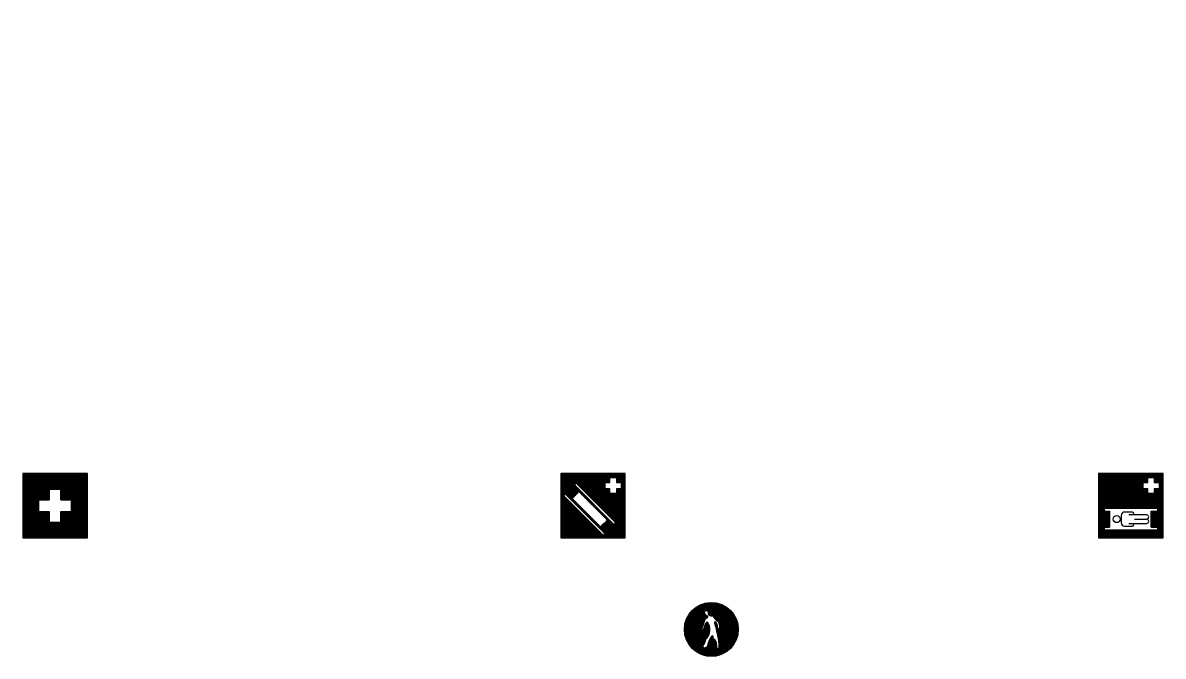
# Model space of a CAD drawing. Header units: millimetres. Extents: x -3 to 2253, y -3 to 1300.
# Drawn here: x 1799 to 2011, y 177 to 294.9 of the extents above; entities that cross this region are included whole.
import ezdxf

# ---------------------------------------------------------------- set-up
doc = ezdxf.new("R2010")
doc.units = ezdxf.units.MM
for name, color, linetype in [('CYAN', 4, 'Continuous'), ('GROEN', 3, 'Continuous'), ('VEILIG', 7, 'Continuous')]:
    doc.layers.add(name, color=color, linetype=linetype)

# ---------------------------------------------------------------- blocks, each defined once
blk = doc.blocks.new('*X227')
at = {"color": 0}
for p, q in [((-6, 5.9094), (6, 5.9094)), ((-6, 5.8156), (6, 5.8156)), ((-6, 5.7218), (6, 5.7218)), ((-6, 5.628), (6, 5.628)), ((-6, 5.5342), (6, 5.5342)), ((-6, 5.4404), (6, 5.4404)), ((-6, 5.3466), (6, 5.3466)), ((-6, 5.2528), (6, 5.2528)), ((-6, 5.159), (6, 5.159)), ((-6, 5.0652), (6, 5.0652)), ((-6, 4.9714), (6, 4.9714)), ((-6, 4.8776), (6, 4.8776)), ((-6, 4.7838), (6, 4.7838)), ((-6, 4.69), (6, 4.69)), ((-6, 4.5962), (6, 4.5962)), ((-6, 4.5024), (6, 4.5024)), ((-6, 4.4086), (6, 4.4086)), ((-6, 4.3148), (6, 4.3148)), ((-6, 4.221), (6, 4.221)), ((-6, 4.1272), (6, 4.1272)), ((-6, 4.0334), (6, 4.0334)), ((-6, 3.9396), (6, 3.9396)), ((-6, 3.8458), (6, 3.8458)), ((-6, 3.752), (6, 3.752)), ((-6, 3.6582), (6, 3.6582)), ((-6, 3.5644), (6, 3.5644)), ((-6, 3.4706), (6, 3.4706)), ((-6, 3.3768), (6, 3.3768)), ((-6, 3.283), (6, 3.283)), ((-6, 3.1892), (6, 3.1892)), ((-6, 3.0954), (6, 3.0954)), ((-6, 3.0016), (-1.08, 3.0016)), ((-6, 2.9078), (-1.08, 2.9078)), ((-6, 2.814), (-1.08, 2.814)), ((-6, 2.7202), (-1.08, 2.7202)), ((-6, 2.6264), (-1.08, 2.6264)), ((-6, 2.5326), (-1.08, 2.5326)), ((-6, 2.4388), (-1.08, 2.4388)), ((-6, 2.345), (-1.08, 2.345)), ((-6, 2.2512), (-1.08, 2.2512)), ((-6, 2.1574), (-1.08, 2.1574)), ((1.08, 3.0016), (6, 3.0016)), ((1.08, 2.9078), (6, 2.9078)), ((1.08, 2.814), (6, 2.814)), ((1.08, 2.7202), (6, 2.7202)), ((1.08, 2.6264), (6, 2.6264)), ((1.08, 2.5326), (6, 2.5326)), ((1.08, 2.4388), (6, 2.4388)), ((1.08, 2.345), (6, 2.345)), ((1.08, 2.2512), (6, 2.2512)), ((1.08, 2.1574), (6, 2.1574)), ((-6, 2.0636), (-1.08, 2.0636)), ((-6, 1.9698), (-1.08, 1.9698)), ((-6, 1.876), (-1.08, 1.876)), ((-6, 1.7822), (-1.08, 1.7822)), ((-6, 1.6884), (-1.08, 1.6884)), ((-6, 1.5946), (-1.08, 1.5946)), ((-6, 1.5008), (-1.08, 1.5008)), ((-6, 1.407), (-1.08, 1.407)), ((-6, 1.3132), (-1.08, 1.3132)), ((-6, 1.2194), (-1.08, 1.2194)), ((-6, 1.1256), (-1.08, 1.1256)), ((-6, 1.0318), (-3.06, 1.0318)), ((-6, 0.938), (-3.06, 0.938)), ((-6, 0.8442), (-3.06, 0.8442)), ((-6, 0.7504), (-3.06, 0.7504)), ((-6, 0.6566), (-3.06, 0.6566)), ((-6, 0.5628), (-3.06, 0.5628)), ((-6, 0.469), (-3.06, 0.469)), ((-6, 0.3752), (-3.06, 0.3752)), ((-6, 0.2814), (-3.06, 0.2814)), ((-6, 0.1876), (-3.06, 0.1876)), ((-6, 0.0938), (-3.06, 0.0938)), ((-6, 0), (-3.06, 0)), ((1.08, 2.0636), (6, 2.0636)), ((1.08, 1.9698), (6, 1.9698)), ((1.08, 1.876), (6, 1.876)), ((1.08, 1.7822), (6, 1.7822)), ((1.08, 1.6884), (6, 1.6884)), ((1.08, 1.5946), (6, 1.5946)), ((1.08, 1.5008), (6, 1.5008)), ((1.08, 1.407), (6, 1.407)), ((1.08, 1.3132), (6, 1.3132)), ((1.08, 1.2194), (6, 1.2194)), ((1.08, 1.1256), (6, 1.1256)), ((3.06, 1.0318), (6, 1.0318)), ((3.06, 0.938), (6, 0.938)), ((3.06, 0.8442), (6, 0.8442)), ((3.06, 0.7504), (6, 0.7504)), ((3.06, 0.6566), (6, 0.6566)), ((3.06, 0.5628), (6, 0.5628)), ((3.06, 0.469), (6, 0.469)), ((3.06, 0.3752), (6, 0.3752)), ((3.06, 0.2814), (6, 0.2814)), ((3.06, 0.1876), (6, 0.1876)), ((3.06, 0.0938), (6, 0.0938)), ((3.06, 0), (6, 0)), ((-6, -0.0938), (-3.06, -0.0938)), ((-6, -0.1876), (-3.06, -0.1876)), ((-6, -0.2814), (-3.06, -0.2814)), ((-6, -0.3752), (-3.06, -0.3752)), ((-6, -0.469), (-3.06, -0.469)), ((-6, -0.5628), (-3.06, -0.5628)), ((-6, -0.6566), (-3.06, -0.6566)), ((-6, -0.7504), (-3.06, -0.7504)), ((-6, -0.8442), (-3.06, -0.8442)), ((-6, -0.938), (-3.06, -0.938)), ((-6, -1.0318), (-3.06, -1.0318)), ((-6, -1.1256), (-1.08, -1.1256)), ((-6, -1.2194), (-1.08, -1.2194)), ((-6, -1.3132), (-1.08, -1.3132)), ((-6, -1.407), (-1.08, -1.407)), ((-6, -1.5008), (-1.08, -1.5008)), ((-6, -1.5946), (-1.08, -1.5946)), ((-6, -1.6884), (-1.08, -1.6884)), ((-6, -1.7822), (-1.08, -1.7822)), ((-6, -1.876), (-1.08, -1.876)), ((-6, -1.9698), (-1.08, -1.9698)), ((-6, -2.0636), (-1.08, -2.0636)), ((1.08, -1.1256), (6, -1.1256)), ((1.08, -1.2194), (6, -1.2194)), ((1.08, -1.3132), (6, -1.3132)), ((1.08, -1.407), (6, -1.407)), ((1.08, -1.5008), (6, -1.5008)), ((1.08, -1.5946), (6, -1.5946)), ((1.08, -1.6884), (6, -1.6884)), ((1.08, -1.7822), (6, -1.7822)), ((1.08, -1.876), (6, -1.876)), ((1.08, -1.9698), (6, -1.9698)), ((1.08, -2.0636), (6, -2.0636)), ((3.06, -0.0938), (6, -0.0938)), ((3.06, -0.1876), (6, -0.1876)), ((3.06, -0.2814), (6, -0.2814)), ((3.06, -0.3752), (6, -0.3752)), ((3.06, -0.469), (6, -0.469)), ((3.06, -0.5628), (6, -0.5628)), ((3.06, -0.6566), (6, -0.6566)), ((3.06, -0.7504), (6, -0.7504)), ((3.06, -0.8442), (6, -0.8442)), ((3.06, -0.938), (6, -0.938)), ((3.06, -1.0318), (6, -1.0318)), ((-6, -2.1574), (-1.08, -2.1574)), ((-6, -2.2512), (-1.08, -2.2512)), ((-6, -2.345), (-1.08, -2.345)), ((-6, -2.4388), (-1.08, -2.4388)), ((-6, -2.5326), (-1.08, -2.5326)), ((-6, -2.6264), (-1.08, -2.6264)), ((-6, -2.7202), (-1.08, -2.7202)), ((-6, -2.814), (-1.08, -2.814)), ((-6, -2.9078), (-1.08, -2.9078)), ((-6, -3.0016), (-1.08, -3.0016)), ((-6, -3.0954), (6, -3.0954)), ((-6, -3.1892), (6, -3.1892)), ((-6, -3.283), (6, -3.283)), ((-6, -3.3768), (6, -3.3768)), ((-6, -3.4706), (6, -3.4706)), ((-6, -3.5644), (6, -3.5644)), ((-6, -3.6582), (6, -3.6582)), ((-6, -3.752), (6, -3.752)), ((-6, -3.8458), (6, -3.8458)), ((-6, -3.9396), (6, -3.9396)), ((-6, -4.0334), (6, -4.0334)), ((-6, -4.1272), (6, -4.1272)), ((-6, -4.221), (6, -4.221)), ((1.08, -2.1574), (6, -2.1574)), ((1.08, -2.2512), (6, -2.2512)), ((1.08, -2.345), (6, -2.345)), ((1.08, -2.4388), (6, -2.4388)), ((1.08, -2.5326), (6, -2.5326)), ((1.08, -2.6264), (6, -2.6264)), ((1.08, -2.7202), (6, -2.7202)), ((1.08, -2.814), (6, -2.814)), ((1.08, -2.9078), (6, -2.9078)), ((1.08, -3.0016), (6, -3.0016)), ((-6, -4.3148), (6, -4.3148)), ((-6, -4.4086), (6, -4.4086)), ((-6, -4.5024), (6, -4.5024)), ((-6, -4.5962), (6, -4.5962)), ((-6, -4.69), (6, -4.69)), ((-6, -4.7838), (6, -4.7838)), ((-6, -4.8776), (6, -4.8776)), ((-6, -4.9714), (6, -4.9714)), ((-6, -5.0652), (6, -5.0652)), ((-6, -5.159), (6, -5.159)), ((-6, -5.2528), (6, -5.2528)), ((-6, -5.3466), (6, -5.3466)), ((-6, -5.4404), (6, -5.4404)), ((-6, -5.5342), (6, -5.5342)), ((-6, -5.628), (6, -5.628)), ((-6, -5.7218), (6, -5.7218)), ((-6, -5.8156), (6, -5.8156)), ((-6, -5.9094), (6, -5.9094))]:
    blk.add_line(p, q, dxfattribs=at)
blk = doc.blocks.new('0602D')
at = {"layer": 'VEILIG'}
for p, q in [((6, 6), (-6, 6)), ((-6, 6), (-6, -6)), ((6, -6), (6, 6)), ((-6, -6), (6, -6))]:
    blk.add_line(p, q, dxfattribs=at)
blk.add_lwpolyline([(-1.08, 1.08), (-3.06, 1.08), (-3.06, -1.08), (-1.08, -1.08), (-1.08, -3.06), (1.08, -3.06), (1.08, -1.08), (3.06, -1.08), (3.06, 1.08), (1.08, 1.08), (1.08, 3.06), (-1.08, 3.06)], close=True, dxfattribs=at)
at = {"layer": 'GROEN'}
blk.add_blockref('*X227', (0, 0), dxfattribs=at)
blk = doc.blocks.new('*X229')
at = {"color": 0}
for p, q in [((64, 85.97), (76, 85.97)), ((64, 85.88), (76, 85.88)), ((64, 85.78), (76, 85.78)), ((64, 85.69), (76, 85.69)), ((64, 85.59), (76, 85.59)), ((64, 85.5), (76, 85.5)), ((64, 85.41), (76, 85.41)), ((64, 85.31), (76, 85.31)), ((64, 85.22), (73.15, 85.22)), ((64, 85.12), (73.15, 85.12)), ((64, 85.03), (73.15, 85.03)), ((64, 84.94), (73.15, 84.94)), ((64, 84.84), (73.15, 84.84)), ((74.35, 85.22), (76, 85.22)), ((74.35, 85.12), (76, 85.12)), ((74.35, 85.03), (76, 85.03)), ((74.35, 84.94), (76, 84.94)), ((74.35, 84.84), (76, 84.84)), ((64, 84.75), (73.15, 84.75)), ((64, 84.66), (73.15, 84.66)), ((64, 84.56), (73.15, 84.56)), ((64, 84.47), (73.15, 84.47)), ((64, 84.38), (73.15, 84.38)), ((64, 84.28), (72.25, 84.28)), ((64, 84.19), (72.25, 84.19)), ((64, 84.09), (66.67, 84.09)), ((64, 84), (66.61, 84)), ((64, 83.91), (66.59, 83.91)), ((64, 83.81), (66.62, 83.81)), ((64, 83.72), (66.71, 83.72)), ((64, 83.62), (66.8, 83.62)), ((64, 83.53), (66.89, 83.53)), ((64, 83.44), (66.99, 83.44)), ((64, 83.34), (67.08, 83.34)), ((64, 83.25), (67.17, 83.25)), ((64, 83.16), (67.27, 83.16)), ((64, 83.06), (67.36, 83.06)), ((64, 82.97), (67.46, 82.97)), ((64, 82.88), (67.55, 82.88)), ((64, 82.78), (67.64, 82.78)), ((64, 82.69), (67.74, 82.69)), ((66.97, 84.09), (72.25, 84.09)), ((67.06, 84), (72.25, 84)), ((67.15, 83.91), (72.25, 83.91)), ((67.25, 83.81), (72.25, 83.81)), ((67.34, 83.72), (72.25, 83.72)), ((67.44, 83.62), (72.25, 83.62)), ((67.53, 83.53), (72.25, 83.53)), ((67.62, 83.44), (72.25, 83.44)), ((67.72, 83.34), (72.25, 83.34)), ((67.81, 83.25), (72.25, 83.25)), ((67.9, 83.16), (72.25, 83.16)), ((68, 83.06), (73.15, 83.06)), ((68.09, 82.97), (73.15, 82.97)), ((68.19, 82.88), (73.15, 82.88)), ((68.28, 82.78), (73.15, 82.78)), ((68.37, 82.69), (73.15, 82.69)), ((74.35, 84.75), (76, 84.75)), ((74.35, 84.66), (76, 84.66)), ((74.35, 84.56), (76, 84.56)), ((74.35, 84.47), (76, 84.47)), ((74.35, 84.38), (76, 84.38)), ((74.35, 83.06), (76, 83.06)), ((74.35, 82.97), (76, 82.97)), ((74.35, 82.88), (76, 82.88)), ((74.35, 82.78), (76, 82.78)), ((74.35, 82.69), (76, 82.69)), ((75.25, 84.28), (76, 84.28)), ((75.25, 84.19), (76, 84.19)), ((75.25, 84.09), (76, 84.09)), ((75.25, 84), (76, 84)), ((75.25, 83.91), (76, 83.91)), ((75.25, 83.81), (76, 83.81)), ((75.25, 83.72), (76, 83.72)), ((75.25, 83.62), (76, 83.62)), ((75.25, 83.53), (76, 83.53)), ((75.25, 83.44), (76, 83.44)), ((75.25, 83.34), (76, 83.34)), ((75.25, 83.25), (76, 83.25)), ((75.25, 83.16), (76, 83.16)), ((64, 82.59), (67.3, 82.59)), ((64, 82.5), (67.22, 82.5)), ((64, 82.41), (67.14, 82.41)), ((64, 82.31), (67.06, 82.31)), ((64, 82.22), (66.98, 82.22)), ((64, 82.12), (64.74, 82.12)), ((64, 82.03), (64.61, 82.03)), ((64, 81.94), (64.58, 81.94)), ((64, 81.84), (64.59, 81.84)), ((64, 81.75), (64.64, 81.75)), ((64, 81.66), (64.74, 81.66)), ((64, 81.56), (64.83, 81.56)), ((64, 81.47), (64.93, 81.47)), ((64, 81.38), (65.02, 81.38)), ((64, 81.28), (65.11, 81.28)), ((64, 81.19), (65.21, 81.19)), ((64, 81.09), (65.3, 81.09)), ((64, 81), (65.39, 81)), ((64, 80.91), (65.49, 80.91)), ((64, 80.81), (65.58, 80.81)), ((64, 80.72), (65.68, 80.72)), ((64, 80.62), (65.77, 80.62)), ((64.87, 82.12), (66.89, 82.12)), ((65, 82.03), (66.8, 82.03)), ((65.09, 81.94), (66.7, 81.94)), ((65.19, 81.84), (66.61, 81.84)), ((65.28, 81.75), (66.51, 81.75)), ((65.37, 81.66), (66.4, 81.66)), ((65.47, 81.56), (66.3, 81.56)), ((65.56, 81.47), (66.19, 81.47)), ((65.66, 81.38), (66.08, 81.38)), ((65.75, 81.28), (66.17, 81.28)), ((65.84, 81.19), (66.27, 81.19)), ((65.94, 81.09), (66.36, 81.09)), ((66.03, 81), (66.45, 81)), ((66.12, 80.91), (66.55, 80.91)), ((66.22, 80.81), (66.64, 80.81)), ((66.31, 80.72), (66.74, 80.72)), ((66.41, 80.62), (66.83, 80.62)), ((67.41, 82.59), (67.83, 82.59)), ((67.5, 82.5), (67.92, 82.5)), ((67.59, 82.41), (68.02, 82.41)), ((67.69, 82.31), (68.11, 82.31)), ((67.78, 82.22), (68.21, 82.22)), ((67.87, 82.12), (68.3, 82.12)), ((67.97, 82.03), (68.39, 82.03)), ((68.06, 81.94), (68.49, 81.94)), ((68.16, 81.84), (68.58, 81.84)), ((68.25, 81.75), (68.67, 81.75)), ((68.34, 81.66), (68.77, 81.66)), ((68.44, 81.56), (68.86, 81.56)), ((68.47, 82.59), (73.15, 82.59)), ((68.53, 81.47), (68.96, 81.47)), ((68.56, 82.5), (73.15, 82.5)), ((68.62, 81.38), (69.05, 81.38)), ((68.65, 82.41), (73.15, 82.41)), ((68.72, 81.28), (69.14, 81.28)), ((68.75, 82.31), (73.15, 82.31)), ((68.81, 81.19), (69.24, 81.19)), ((68.84, 82.22), (76, 82.22)), ((68.91, 81.09), (69.33, 81.09)), ((68.94, 82.12), (76, 82.12)), ((69, 81), (69.42, 81)), ((69.03, 82.03), (76, 82.03)), ((69.09, 80.91), (69.52, 80.91)), ((69.12, 81.94), (76, 81.94)), ((69.19, 80.81), (69.61, 80.81)), ((69.22, 81.84), (76, 81.84)), ((69.28, 80.72), (69.71, 80.72)), ((69.31, 81.75), (76, 81.75)), ((69.37, 80.62), (69.8, 80.62)), ((69.4, 81.66), (76, 81.66)), ((69.5, 81.56), (76, 81.56)), ((69.59, 81.47), (76, 81.47)), ((69.69, 81.38), (76, 81.38)), ((69.78, 81.28), (76, 81.28)), ((69.87, 81.19), (76, 81.19)), ((69.97, 81.09), (76, 81.09)), ((70.06, 81), (76, 81)), ((70.15, 80.91), (76, 80.91)), ((70.25, 80.81), (76, 80.81)), ((70.34, 80.72), (76, 80.72)), ((70.44, 80.62), (76, 80.62)), ((74.35, 82.59), (76, 82.59)), ((74.35, 82.5), (76, 82.5)), ((74.35, 82.41), (76, 82.41)), ((74.35, 82.31), (76, 82.31)), ((64, 80.53), (65.86, 80.53)), ((64, 80.44), (65.96, 80.44)), ((64, 80.34), (66.05, 80.34)), ((64, 80.25), (66.14, 80.25)), ((64, 80.16), (66.24, 80.16)), ((64, 80.06), (66.33, 80.06)), ((64, 79.97), (66.43, 79.97)), ((64, 79.88), (66.52, 79.88)), ((64, 79.78), (66.61, 79.78)), ((64, 79.69), (66.71, 79.69)), ((64, 79.59), (66.8, 79.59)), ((64, 79.5), (66.89, 79.5)), ((64, 79.41), (66.99, 79.41)), ((64, 79.31), (67.08, 79.31)), ((64, 79.22), (67.18, 79.22)), ((64, 79.12), (67.27, 79.12)), ((64, 79.03), (67.36, 79.03)), ((64, 78.94), (67.46, 78.94)), ((64, 78.84), (67.55, 78.84)), ((64, 78.75), (67.64, 78.75)), ((64, 78.66), (67.74, 78.66)), ((64, 78.56), (67.83, 78.56)), ((64, 78.47), (67.93, 78.47)), ((66.5, 80.53), (66.92, 80.53)), ((66.59, 80.44), (67.02, 80.44)), ((66.69, 80.34), (67.11, 80.34)), ((66.78, 80.25), (67.2, 80.25)), ((66.87, 80.16), (67.3, 80.16)), ((66.97, 80.06), (67.39, 80.06)), ((67.06, 79.97), (67.49, 79.97)), ((67.16, 79.88), (67.58, 79.88)), ((67.25, 79.78), (67.67, 79.78)), ((67.34, 79.69), (67.77, 79.69)), ((67.44, 79.59), (67.86, 79.59)), ((67.53, 79.5), (67.95, 79.5)), ((67.62, 79.41), (68.05, 79.41)), ((67.72, 79.31), (68.14, 79.31)), ((67.81, 79.22), (68.24, 79.22)), ((67.91, 79.12), (68.33, 79.12)), ((68, 79.03), (68.42, 79.03)), ((68.09, 78.94), (68.52, 78.94)), ((68.19, 78.84), (68.61, 78.84)), ((68.28, 78.75), (68.7, 78.75)), ((68.37, 78.66), (68.8, 78.66)), ((68.47, 78.56), (68.89, 78.56)), ((68.56, 78.47), (68.99, 78.47)), ((69.47, 80.53), (69.89, 80.53)), ((69.56, 80.44), (69.99, 80.44)), ((69.66, 80.34), (70.08, 80.34)), ((69.75, 80.25), (70.17, 80.25)), ((69.84, 80.16), (70.27, 80.16)), ((69.94, 80.06), (70.36, 80.06)), ((70.03, 79.97), (70.46, 79.97)), ((70.12, 79.88), (70.55, 79.88)), ((70.22, 79.78), (70.64, 79.78)), ((70.31, 79.69), (70.74, 79.69)), ((70.41, 79.59), (70.83, 79.59)), ((70.5, 79.5), (70.92, 79.5)), ((70.53, 80.53), (76, 80.53)), ((70.59, 79.41), (71.02, 79.41)), ((70.62, 80.44), (76, 80.44)), ((70.69, 79.31), (71.11, 79.31)), ((70.72, 80.34), (76, 80.34)), ((70.78, 79.22), (71.21, 79.22)), ((70.81, 80.25), (76, 80.25)), ((70.87, 79.12), (71.3, 79.12)), ((70.9, 80.16), (76, 80.16)), ((70.97, 79.03), (71.39, 79.03)), ((71, 80.06), (76, 80.06)), ((71.06, 78.94), (71.49, 78.94)), ((71.09, 79.97), (76, 79.97)), ((71.16, 78.84), (71.58, 78.84)), ((71.19, 79.88), (76, 79.88)), ((71.25, 78.75), (71.67, 78.75)), ((71.28, 79.78), (76, 79.78)), ((71.34, 78.66), (71.77, 78.66)), ((71.37, 79.69), (76, 79.69)), ((71.44, 78.56), (71.86, 78.56)), ((71.47, 79.59), (76, 79.59)), ((71.53, 78.47), (71.96, 78.47)), ((71.56, 79.5), (76, 79.5)), ((71.65, 79.41), (76, 79.41)), ((71.75, 79.31), (76, 79.31)), ((71.84, 79.22), (76, 79.22)), ((71.94, 79.12), (76, 79.12)), ((72.03, 79.03), (76, 79.03)), ((72.12, 78.94), (76, 78.94)), ((72.22, 78.84), (76, 78.84)), ((72.31, 78.75), (76, 78.75)), ((72.4, 78.66), (76, 78.66)), ((72.5, 78.56), (76, 78.56)), ((72.59, 78.47), (76, 78.47)), ((64, 78.38), (68.02, 78.38)), ((64, 78.28), (68.11, 78.28)), ((64, 78.19), (68.21, 78.19)), ((64, 78.09), (68.3, 78.09)), ((64, 78), (68.39, 78)), ((64, 77.91), (68.49, 77.91)), ((64, 77.81), (68.58, 77.81)), ((64, 77.72), (68.68, 77.72)), ((64, 77.62), (68.77, 77.62)), ((64, 77.53), (68.86, 77.53)), ((64, 77.44), (68.96, 77.44)), ((64, 77.34), (69.05, 77.34)), ((64, 77.25), (69.14, 77.25)), ((64, 77.16), (69.24, 77.16)), ((64, 77.06), (69.33, 77.06)), ((64, 76.97), (69.43, 76.97)), ((64, 76.88), (69.52, 76.88)), ((64, 76.78), (69.61, 76.78)), ((64, 76.69), (69.71, 76.69)), ((64, 76.59), (69.8, 76.59)), ((64, 76.5), (69.89, 76.5)), ((64, 76.41), (69.99, 76.41)), ((68.66, 78.38), (69.08, 78.38)), ((68.75, 78.28), (69.17, 78.28)), ((68.84, 78.19), (69.27, 78.19)), ((68.94, 78.09), (69.36, 78.09)), ((69.03, 78), (69.45, 78)), ((69.12, 77.91), (69.55, 77.91)), ((69.22, 77.81), (69.64, 77.81)), ((69.31, 77.72), (69.74, 77.72)), ((69.41, 77.62), (69.83, 77.62)), ((69.5, 77.53), (69.92, 77.53)), ((69.59, 77.44), (70.02, 77.44)), ((69.69, 77.34), (70.11, 77.34)), ((69.78, 77.25), (70.2, 77.25)), ((69.87, 77.16), (70.3, 77.16)), ((69.97, 77.06), (70.39, 77.06)), ((70.06, 76.97), (70.49, 76.97)), ((70.16, 76.88), (70.58, 76.88)), ((70.25, 76.78), (70.67, 76.78)), ((70.34, 76.69), (70.77, 76.69)), ((70.44, 76.59), (70.86, 76.59)), ((70.53, 76.5), (70.95, 76.5)), ((70.62, 76.41), (71.05, 76.41)), ((71.62, 78.38), (72.05, 78.38)), ((71.72, 78.28), (72.14, 78.28)), ((71.77, 76.41), (76, 76.41)), ((71.81, 78.19), (72.24, 78.19)), ((71.87, 76.5), (76, 76.5)), ((71.91, 78.09), (72.33, 78.09)), ((71.97, 76.59), (73.91, 76.59)), ((72, 78), (72.42, 78)), ((72.06, 76.69), (73.74, 76.69)), ((72.09, 77.91), (72.52, 77.91)), ((72.15, 76.78), (73.64, 76.78)), ((72.19, 77.81), (72.61, 77.81)), ((72.24, 76.88), (73.55, 76.88)), ((72.28, 77.72), (72.71, 77.72)), ((72.33, 76.97), (73.46, 76.97)), ((72.37, 77.62), (72.8, 77.62)), ((72.41, 77.06), (73.36, 77.06)), ((72.47, 77.53), (72.89, 77.53)), ((72.49, 77.16), (73.27, 77.16)), ((72.56, 77.44), (72.99, 77.44)), ((72.57, 77.25), (73.17, 77.25)), ((72.65, 77.34), (73.08, 77.34)), ((72.69, 78.38), (76, 78.38)), ((72.78, 78.28), (76, 78.28)), ((72.87, 78.19), (76, 78.19)), ((72.97, 78.09), (76, 78.09)), ((73.06, 78), (76, 78)), ((73.15, 77.91), (76, 77.91)), ((73.25, 77.81), (76, 77.81)), ((73.34, 77.72), (76, 77.72)), ((73.44, 77.62), (76, 77.62)), ((73.53, 77.53), (76, 77.53)), ((73.62, 77.44), (76, 77.44)), ((73.72, 77.34), (76, 77.34)), ((73.81, 77.25), (76, 77.25)), ((73.9, 77.16), (76, 77.16)), ((73.94, 76.59), (76, 76.59)), ((74, 77.06), (76, 77.06)), ((74.09, 76.97), (76, 76.97)), ((74.11, 76.69), (76, 76.69)), ((74.14, 76.88), (76, 76.88)), ((74.15, 76.78), (76, 76.78)), ((64, 76.31), (70.08, 76.31)), ((64, 76.22), (70.18, 76.22)), ((64, 76.12), (70.27, 76.12)), ((64, 76.03), (70.36, 76.03)), ((64, 75.94), (70.46, 75.94)), ((64, 75.84), (70.55, 75.84)), ((64, 75.75), (70.64, 75.75)), ((64, 75.66), (70.74, 75.66)), ((64, 75.56), (70.83, 75.56)), ((64, 75.47), (70.93, 75.47)), ((64, 75.38), (71.02, 75.38)), ((64, 75.28), (71.11, 75.28)), ((64, 75.19), (71.21, 75.19)), ((64, 75.09), (71.3, 75.09)), ((64, 75), (71.39, 75)), ((64, 74.91), (71.49, 74.91)), ((64, 74.81), (71.58, 74.81)), ((64, 74.72), (71.68, 74.72)), ((64, 74.62), (71.77, 74.62)), ((64, 74.53), (76, 74.53)), ((64, 74.44), (76, 74.44)), ((64, 74.34), (76, 74.34)), ((64, 74.25), (76, 74.25)), ((70.72, 76.31), (71.14, 76.31)), ((70.81, 76.22), (71.24, 76.22)), ((70.91, 76.12), (71.33, 76.12)), ((71, 76.03), (76, 76.03)), ((71.09, 75.94), (76, 75.94)), ((71.19, 75.84), (76, 75.84)), ((71.28, 75.75), (76, 75.75)), ((71.37, 75.66), (76, 75.66)), ((71.44, 76.12), (76, 76.12)), ((71.47, 75.56), (76, 75.56)), ((71.55, 76.22), (76, 76.22)), ((71.56, 75.47), (76, 75.47)), ((71.66, 76.31), (76, 76.31)), ((71.66, 75.38), (76, 75.38)), ((71.75, 75.28), (76, 75.28)), ((71.84, 75.19), (76, 75.19)), ((71.94, 75.09), (76, 75.09)), ((72.03, 75), (76, 75)), ((72.05, 74.62), (76, 74.62)), ((72.11, 74.91), (76, 74.91)), ((72.12, 74.72), (76, 74.72)), ((72.13, 74.81), (76, 74.81)), ((64, 74.16), (76, 74.16)), ((64, 74.06), (76, 74.06))]:
    blk.add_line(p, q, dxfattribs=at)
blk = doc.blocks.new('0603')
at = {"layer": 'VEILIG'}
for p, q in [((-6, 6), (-6, -6)), ((6, 6), (-6, 6)), ((6, -6), (6, 6)), ((-6, -6), (6, -6))]:
    blk.add_line(p, q, dxfattribs=at)
blk.add_lwpolyline([(3.15, 5.25), (4.35, 5.25), (4.35, 4.35), (5.25, 4.35), (5.25, 3.15), (4.35, 3.15), (4.35, 2.25), (3.15, 2.25), (3.15, 3.15), (2.25, 3.15), (2.25, 4.35), (3.15, 4.35)], close=True, dxfattribs=at)
for points in [[(1.75, -5.36, 1), (2.07, -5.04), (-5.04, 2.07, 1), (-5.36, 1.75)], [(-3.92, 1.38, 0.055029), (-2.65, 2.65), (2.65, -2.65, -0.055029), (1.38, -3.92)], [(3.77, -3.34, 1), (4.08, -3.02), (-3.02, 4.08, 1), (-3.34, 3.77)]]:
    blk.add_lwpolyline(points, format="xyb", close=True, dxfattribs=at)
at = {"layer": 'GROEN'}
blk.add_blockref('*X229', (-70, -80), dxfattribs=at)
blk = doc.blocks.new('*X231')
at = {"color": 0}
for p, q in [((64, 85.97), (76, 85.97)), ((64, 85.88), (76, 85.88)), ((64, 85.78), (76, 85.78)), ((64, 85.69), (76, 85.69)), ((64, 85.59), (76, 85.59)), ((64, 85.5), (76, 85.5)), ((64, 85.41), (76, 85.41)), ((64, 85.31), (76, 85.31)), ((64, 85.22), (73.15, 85.22)), ((64, 85.12), (73.15, 85.12)), ((64, 85.03), (73.15, 85.03)), ((64, 84.94), (73.15, 84.94)), ((64, 84.84), (73.15, 84.84)), ((74.35, 85.22), (76, 85.22)), ((74.35, 85.12), (76, 85.12)), ((74.35, 85.03), (76, 85.03)), ((74.35, 84.94), (76, 84.94)), ((74.35, 84.84), (76, 84.84)), ((64, 84.75), (73.15, 84.75)), ((64, 84.66), (73.15, 84.66)), ((64, 84.56), (73.15, 84.56)), ((64, 84.47), (73.15, 84.47)), ((64, 84.38), (73.15, 84.38)), ((64, 84.28), (72.25, 84.28)), ((64, 84.19), (72.25, 84.19)), ((64, 84.09), (72.25, 84.09)), ((64, 84), (72.25, 84)), ((64, 83.91), (72.25, 83.91)), ((64, 83.81), (72.25, 83.81)), ((64, 83.72), (72.25, 83.72)), ((64, 83.62), (72.25, 83.62)), ((64, 83.53), (72.25, 83.53)), ((64, 83.44), (72.25, 83.44)), ((64, 83.34), (72.25, 83.34)), ((64, 83.25), (72.25, 83.25)), ((64, 83.16), (72.25, 83.16)), ((64, 83.06), (73.15, 83.06)), ((64, 82.97), (73.15, 82.97)), ((64, 82.88), (73.15, 82.88)), ((64, 82.78), (73.15, 82.78)), ((64, 82.69), (73.15, 82.69)), ((74.35, 84.75), (76, 84.75)), ((74.35, 84.66), (76, 84.66)), ((74.35, 84.56), (76, 84.56)), ((74.35, 84.47), (76, 84.47)), ((74.35, 84.38), (76, 84.38)), ((74.35, 83.06), (76, 83.06)), ((74.35, 82.97), (76, 82.97)), ((74.35, 82.88), (76, 82.88)), ((74.35, 82.78), (76, 82.78)), ((74.35, 82.69), (76, 82.69)), ((75.25, 84.28), (76, 84.28)), ((75.25, 84.19), (76, 84.19)), ((75.25, 84.09), (76, 84.09)), ((75.25, 84), (76, 84)), ((75.25, 83.91), (76, 83.91)), ((75.25, 83.81), (76, 83.81)), ((75.25, 83.72), (76, 83.72)), ((75.25, 83.62), (76, 83.62)), ((75.25, 83.53), (76, 83.53)), ((75.25, 83.44), (76, 83.44)), ((75.25, 83.34), (76, 83.34)), ((75.25, 83.25), (76, 83.25)), ((75.25, 83.16), (76, 83.16)), ((64, 82.59), (73.15, 82.59)), ((64, 82.5), (73.15, 82.5)), ((64, 82.41), (73.15, 82.41)), ((64, 82.31), (73.15, 82.31)), ((64, 82.22), (76, 82.22)), ((64, 82.12), (76, 82.12)), ((64, 82.03), (76, 82.03)), ((64, 81.94), (76, 81.94)), ((64, 81.84), (76, 81.84)), ((64, 81.75), (76, 81.75)), ((64, 81.66), (76, 81.66)), ((64, 81.56), (76, 81.56)), ((64, 81.47), (76, 81.47)), ((64, 81.38), (76, 81.38)), ((64, 81.28), (76, 81.28)), ((64, 81.19), (76, 81.19)), ((64, 81.09), (76, 81.09)), ((64, 81), (76, 81)), ((64, 80.91), (76, 80.91)), ((64, 80.81), (76, 80.81)), ((64, 80.72), (76, 80.72)), ((64, 80.62), (76, 80.62)), ((74.35, 82.59), (76, 82.59)), ((74.35, 82.5), (76, 82.5)), ((74.35, 82.41), (76, 82.41)), ((74.35, 82.31), (76, 82.31)), ((64, 80.53), (76, 80.53)), ((64, 80.44), (76, 80.44)), ((64, 80.34), (76, 80.34)), ((64, 80.25), (76, 80.25)), ((64, 80.16), (76, 80.16)), ((64, 80.06), (76, 80.06)), ((64, 79.97), (76, 79.97)), ((64, 79.88), (76, 79.88)), ((64, 79.78), (76, 79.78)), ((64, 79.69), (76, 79.69)), ((64, 79.59), (76, 79.59)), ((64, 79.5), (65.14, 79.5)), ((64, 79.41), (65.02, 79.41)), ((64, 79.31), (65, 79.31)), ((64, 79.22), (65, 79.22)), ((64, 79.12), (65.02, 79.12)), ((64, 79.03), (65.11, 79.03)), ((64, 78.94), (66, 78.94)), ((64, 78.84), (66, 78.84)), ((64, 78.75), (66, 78.75)), ((64, 78.66), (66, 78.66)), ((64, 78.56), (66, 78.56)), ((64, 78.47), (66, 78.47)), ((73.75, 78.94), (76, 78.94)), ((73.75, 78.84), (76, 78.84)), ((73.75, 78.75), (76, 78.75)), ((73.75, 78.66), (76, 78.66)), ((73.75, 78.56), (76, 78.56)), ((73.75, 78.47), (76, 78.47)), ((74.86, 79.5), (76, 79.5)), ((74.89, 79.03), (76, 79.03)), ((74.98, 79.41), (76, 79.41)), ((74.98, 79.12), (76, 79.12)), ((75, 79.31), (76, 79.31)), ((75, 79.22), (76, 79.22)), ((64, 78.38), (66, 78.38)), ((64, 78.28), (66, 78.28)), ((64, 78.19), (66, 78.19)), ((64, 78.09), (66, 78.09)), ((64, 78), (66, 78)), ((64, 77.91), (66, 77.91)), ((64, 77.81), (66, 77.81)), ((64, 77.72), (66, 77.72)), ((64, 77.62), (66, 77.62)), ((64, 77.53), (66, 77.53)), ((64, 77.44), (66, 77.44)), ((64, 77.34), (66, 77.34)), ((64, 77.25), (66, 77.25)), ((64, 77.16), (66, 77.16)), ((64, 77.06), (66, 77.06)), ((64, 76.97), (66, 76.97)), ((64, 76.88), (66, 76.88)), ((64, 76.78), (66, 76.78)), ((64, 76.69), (66, 76.69)), ((64, 76.59), (66, 76.59)), ((64, 76.5), (66, 76.5)), ((64, 76.41), (66, 76.41)), ((73.75, 78.38), (76, 78.38)), ((73.75, 78.28), (76, 78.28)), ((73.75, 78.19), (76, 78.19)), ((73.75, 78.09), (76, 78.09)), ((73.75, 78), (76, 78)), ((73.75, 77.91), (76, 77.91)), ((73.75, 77.81), (76, 77.81)), ((73.75, 77.72), (76, 77.72)), ((73.75, 77.62), (76, 77.62)), ((73.75, 77.53), (76, 77.53)), ((73.75, 77.44), (76, 77.44)), ((73.75, 77.34), (76, 77.34)), ((73.75, 77.25), (76, 77.25)), ((73.75, 77.16), (76, 77.16)), ((73.75, 77.06), (76, 77.06)), ((73.75, 76.97), (76, 76.97)), ((73.75, 76.88), (76, 76.88)), ((73.75, 76.78), (76, 76.78)), ((73.75, 76.69), (76, 76.69)), ((73.75, 76.59), (76, 76.59)), ((73.75, 76.5), (76, 76.5)), ((73.75, 76.41), (76, 76.41)), ((64, 76.31), (66, 76.31)), ((64, 76.22), (66, 76.22)), ((64, 76.12), (66, 76.12)), ((64, 76.03), (66, 76.03)), ((64, 75.94), (65.05, 75.94)), ((64, 75.84), (65, 75.84)), ((64, 75.75), (65, 75.75)), ((64, 75.66), (65.01, 75.66)), ((64, 75.56), (65.06, 75.56)), ((64, 75.47), (76, 75.47)), ((64, 75.38), (76, 75.38)), ((64, 75.28), (76, 75.28)), ((64, 75.19), (76, 75.19)), ((64, 75.09), (76, 75.09)), ((64, 75), (76, 75)), ((64, 74.91), (76, 74.91)), ((64, 74.81), (76, 74.81)), ((64, 74.72), (76, 74.72)), ((64, 74.62), (76, 74.62)), ((64, 74.53), (76, 74.53)), ((64, 74.44), (76, 74.44)), ((64, 74.34), (76, 74.34)), ((64, 74.25), (76, 74.25)), ((73.75, 76.31), (76, 76.31)), ((73.75, 76.22), (76, 76.22)), ((73.75, 76.12), (76, 76.12)), ((73.75, 76.03), (76, 76.03)), ((74.94, 75.56), (76, 75.56)), ((74.95, 75.94), (76, 75.94)), ((74.99, 75.66), (76, 75.66)), ((75, 75.84), (76, 75.84)), ((75, 75.75), (76, 75.75)), ((64, 74.16), (76, 74.16)), ((64, 74.06), (76, 74.06))]:
    blk.add_line(p, q, dxfattribs=at)
blk = doc.blocks.new('0603D')
at = {"layer": 'VEILIG'}
for p, q in [((-6, 6), (-6, -6)), ((6, 6), (-6, 6)), ((6, -6), (6, 6)), ((0.42, -1.7), (-0.37, -1.7)), ((-0.37, -3.28), (0.42, -3.28)), ((0.68, -2.49), (2.93, -2.49)), ((-6, -6), (6, -6))]:
    blk.add_line(p, q, dxfattribs=at)
blk.add_lwpolyline([(3.15, 5.25), (4.35, 5.25), (4.35, 4.35), (5.25, 4.35), (5.25, 3.15), (4.35, 3.15), (4.35, 2.25), (3.15, 2.25), (3.15, 3.15), (2.25, 3.15), (2.25, 4.35), (3.15, 4.35)], close=True, dxfattribs=at)
for points in [[(-4.8, -4.49), (4.8, -4.49, 0.414214), (5, -4.29), (5, -4.19, 0.414214), (4.8, -3.99), (3.75, -3.99), (3.75, -0.99), (4.8, -0.99, 0.414214), (5, -0.79), (5, -0.69, 0.414214), (4.8, -0.49), (-4.8, -0.49, 0.414214), (-5, -0.69), (-5, -0.79, 0.414214), (-4.8, -0.99), (-4, -0.99), (-4, -3.99), (-4.8, -3.99, 0.414214), (-5, -4.19), (-5, -4.29, 0.414214)], [(0.42, -3.28), (2.93, -3.28, 0.414214), (3.32, -2.89, 0.414214), (2.93, -2.49, 0.414214), (3.32, -2.09, 0.414214), (2.93, -1.7), (0.42, -1.7, 0.599581), (0.29, -1.17), (-1.17, -1.17, 0.414214), (-1.83, -1.83), (-1.83, -2.49), (-1.83, -3.15, 0.414214), (-1.17, -3.81), (0.29, -3.81, 0.599581)]]:
    blk.add_lwpolyline(points, format="xyb", close=True, dxfattribs=at)
blk.add_circle((-2.64, -2.49), 0.66, dxfattribs=at)
at = {"layer": 'GROEN'}
blk.add_blockref('*X231', (-70, -80), dxfattribs=at)
blk = doc.blocks.new('*X364')
at = {"color": 0}
for p, q in [((124.76, 248.1), (126.37, 248.1)), ((121.41, 245.94), (124.36, 245.94)), ((121.47, 246.04), (124.36, 246.04)), ((121.54, 246.13), (124.37, 246.13)), ((121.61, 246.22), (124.31, 246.22)), ((121.68, 246.32), (124.28, 246.32)), ((121.76, 246.41), (124.29, 246.41)), ((121.84, 246.51), (124.34, 246.51)), ((121.93, 246.6), (124.43, 246.6)), ((122.02, 246.69), (129.11, 246.69)), ((122.12, 246.79), (129.01, 246.79)), ((122.22, 246.88), (128.91, 246.88)), ((122.33, 246.98), (128.8, 246.98)), ((122.44, 247.07), (128.69, 247.07)), ((122.56, 247.16), (128.57, 247.16)), ((122.69, 247.26), (128.44, 247.26)), ((122.83, 247.35), (128.3, 247.35)), ((122.98, 247.44), (128.15, 247.44)), ((123.14, 247.54), (127.99, 247.54)), ((123.32, 247.63), (127.81, 247.63)), ((123.51, 247.73), (127.62, 247.73)), ((123.74, 247.82), (127.39, 247.82)), ((124, 247.91), (127.13, 247.91)), ((124.31, 248.01), (126.82, 248.01)), ((124.38, 245.94), (124.47, 245.94)), ((124.87, 246.6), (129.2, 246.6)), ((124.96, 246.51), (129.29, 246.51)), ((124.96, 246.13), (129.59, 246.13)), ((124.98, 246.04), (129.66, 246.04)), ((125, 246.41), (129.37, 246.41)), ((125, 246.22), (129.52, 246.22)), ((125.01, 246.32), (129.45, 246.32)), ((125.03, 245.94), (129.72, 245.94)), ((120.62, 243.88), (124.02, 243.88)), ((120.63, 243.97), (124.05, 243.97)), ((120.65, 244.07), (124.08, 244.07)), ((120.66, 244.16), (124.11, 244.16)), ((120.68, 244.26), (124.15, 244.26)), ((120.71, 244.35), (124.18, 244.35)), ((120.73, 244.44), (124.21, 244.44)), ((120.76, 244.54), (124.24, 244.54)), ((120.78, 244.63), (124.28, 244.63)), ((120.81, 244.72), (124.31, 244.72)), ((120.85, 244.82), (124.34, 244.82)), ((120.88, 244.91), (124.37, 244.91)), ((120.92, 245.01), (124.41, 245.01)), ((120.95, 245.1), (124.46, 245.1)), ((120.99, 245.19), (124.57, 245.19)), ((121.04, 245.29), (124.72, 245.29)), ((121.08, 245.38), (124.84, 245.38)), ((121.13, 245.47), (124.91, 245.47)), ((121.18, 245.57), (124.91, 245.57)), ((121.23, 245.66), (124.86, 245.66)), ((121.29, 245.76), (124.57, 245.76)), ((121.35, 245.85), (124.51, 245.85)), ((124.33, 243.88), (125.16, 243.88)), ((124.37, 243.97), (125.12, 243.97)), ((124.41, 244.07), (125.08, 244.07)), ((124.46, 244.16), (125.03, 244.16)), ((124.52, 244.26), (124.98, 244.26)), ((124.59, 244.35), (124.92, 244.35)), ((124.67, 244.44), (124.86, 244.44)), ((124.77, 244.54), (124.79, 244.54)), ((125.11, 245.85), (129.78, 245.85)), ((125.26, 245.76), (129.84, 245.76)), ((125.87, 245.66), (129.9, 245.66)), ((125.91, 245.57), (129.95, 245.57)), ((125.95, 245.47), (130, 245.47)), ((126.01, 245.38), (130.05, 245.38)), ((126.09, 245.29), (130.09, 245.29)), ((126.15, 244.35), (126.51, 244.35)), ((126.15, 244.26), (126.57, 244.26)), ((126.16, 244.44), (126.43, 244.44)), ((126.17, 245.19), (130.14, 245.19)), ((126.17, 244.16), (126.62, 244.16)), ((126.21, 244.54), (126.32, 244.54)), ((126.21, 244.07), (126.65, 244.07)), ((126.25, 243.97), (126.68, 243.97)), ((126.26, 245.1), (130.18, 245.1)), ((126.28, 243.88), (126.7, 243.88)), ((126.36, 245.01), (130.21, 245.01)), ((126.46, 244.91), (130.25, 244.91)), ((126.56, 244.82), (130.28, 244.82)), ((126.68, 244.72), (130.32, 244.72)), ((126.8, 244.63), (130.35, 244.63)), ((126.89, 244.54), (130.37, 244.54)), ((126.92, 244.44), (130.4, 244.44)), ((126.95, 244.35), (130.42, 244.35)), ((126.98, 244.26), (130.44, 244.26)), ((127, 244.16), (130.46, 244.16)), ((127.03, 244.07), (130.48, 244.07)), ((127.05, 243.97), (130.5, 243.97)), ((127.06, 243.88), (130.51, 243.88)), ((120.56, 243.22), (123.55, 243.22)), ((120.56, 243.13), (123.3, 243.13)), ((120.57, 243.41), (123.88, 243.41)), ((120.57, 243.32), (123.81, 243.32)), ((120.57, 243.04), (123.18, 243.04)), ((120.57, 242.94), (123.11, 242.94)), ((120.57, 242.85), (123.09, 242.85)), ((120.58, 243.6), (123.96, 243.6)), ((120.58, 243.5), (123.93, 243.5)), ((120.58, 242.75), (125.29, 242.75)), ((120.59, 243.69), (123.99, 243.69)), ((120.59, 242.66), (125.27, 242.66)), ((120.6, 243.79), (124.01, 243.79)), ((120.6, 242.57), (125.25, 242.57)), ((120.61, 242.47), (125.23, 242.47)), ((120.63, 242.38), (125.21, 242.38)), ((120.64, 242.29), (125.17, 242.29)), ((120.66, 242.19), (125.14, 242.19)), ((120.68, 242.1), (125.1, 242.1)), ((120.7, 242), (125.05, 242)), ((120.72, 241.91), (125, 241.91)), ((120.75, 241.82), (124.95, 241.82)), ((120.78, 241.72), (124.88, 241.72)), ((123.18, 242.85), (125.3, 242.85)), ((123.45, 242.94), (125.31, 242.94)), ((123.61, 243.04), (123.87, 243.04)), ((124, 243.04), (125.31, 243.04)), ((124.04, 243.13), (125.31, 243.13)), ((124.09, 243.22), (125.3, 243.22)), ((124.14, 243.32), (125.29, 243.32)), ((124.2, 243.41), (125.28, 243.41)), ((124.24, 243.5), (125.27, 243.5)), ((124.25, 243.6), (125.25, 243.6)), ((124.27, 243.69), (125.22, 243.69)), ((124.3, 243.79), (125.19, 243.79)), ((125.51, 241.72), (125.92, 241.72)), ((125.57, 241.82), (125.93, 241.82)), ((125.66, 241.91), (125.88, 241.91)), ((126.32, 243.79), (126.7, 243.79)), ((126.35, 243.69), (126.7, 243.69)), ((126.38, 243.6), (126.69, 243.6)), ((126.41, 243.5), (126.69, 243.5)), ((126.43, 243.41), (126.7, 243.41)), ((126.46, 243.32), (126.74, 243.32)), ((126.49, 243.22), (126.79, 243.22)), ((126.5, 243.13), (126.87, 243.13)), ((126.52, 243.04), (126.97, 243.04)), ((126.54, 242.94), (130.56, 242.94)), ((126.56, 242.85), (130.55, 242.85)), ((126.57, 242.75), (130.55, 242.75)), ((126.59, 242.66), (130.54, 242.66)), ((126.61, 242.57), (130.53, 242.57)), ((126.62, 242.47), (130.52, 242.47)), ((126.64, 242.38), (130.5, 242.38)), ((126.66, 242.29), (130.49, 242.29)), ((126.68, 242.19), (130.47, 242.19)), ((126.69, 242.1), (130.45, 242.1)), ((126.71, 242), (130.43, 242)), ((126.73, 241.91), (130.4, 241.91)), ((126.75, 241.82), (130.38, 241.82)), ((126.76, 241.72), (130.35, 241.72)), ((126.95, 243.32), (130.56, 243.32)), ((126.97, 243.41), (130.56, 243.41)), ((126.97, 243.22), (130.56, 243.22)), ((127.03, 243.13), (130.56, 243.13)), ((127.08, 243.79), (130.53, 243.79)), ((127.09, 243.69), (130.54, 243.69)), ((127.1, 243.6), (130.55, 243.6)), ((127.1, 243.5), (130.55, 243.5)), ((127.12, 243.04), (130.56, 243.04)), ((120.81, 241.63), (124.82, 241.63)), ((120.84, 241.53), (124.74, 241.53)), ((120.87, 241.44), (124.65, 241.44)), ((120.91, 241.35), (124.56, 241.35)), ((120.94, 241.25), (124.52, 241.25)), ((120.98, 241.16), (124.51, 241.16)), ((121.03, 241.07), (124.49, 241.07)), ((121.07, 240.97), (124.47, 240.97)), ((121.12, 240.88), (124.45, 240.88)), ((121.17, 240.78), (124.41, 240.78)), ((121.22, 240.69), (124.38, 240.69)), ((121.28, 240.6), (124.33, 240.6)), ((121.33, 240.5), (124.28, 240.5)), ((121.39, 240.41), (124.22, 240.41)), ((121.46, 240.32), (124.15, 240.32)), ((121.52, 240.22), (124.08, 240.22)), ((121.59, 240.13), (123.47, 240.13)), ((121.67, 240.03), (123.61, 240.03)), ((121.74, 239.94), (123.84, 239.94)), ((121.83, 239.85), (124.01, 239.85)), ((121.91, 239.75), (124.15, 239.75)), ((122, 239.66), (124.27, 239.66)), ((122.1, 239.57), (126.12, 239.57)), ((124.47, 239.66), (126.3, 239.66)), ((124.5, 239.75), (126.55, 239.75)), ((124.76, 239.85), (126.56, 239.85)), ((124.78, 239.94), (126.56, 239.94)), ((124.8, 240.03), (126.56, 240.03)), ((124.82, 240.13), (126.56, 240.13)), ((124.85, 240.22), (126.56, 240.22)), ((124.87, 240.32), (126.56, 240.32)), ((124.9, 240.41), (126.55, 240.41)), ((124.93, 240.5), (126.54, 240.5)), ((124.96, 240.6), (126.53, 240.6)), ((125, 240.69), (126.51, 240.69)), ((125.03, 240.78), (126.48, 240.78)), ((125.07, 240.88), (126.45, 240.88)), ((125.11, 240.97), (126.4, 240.97)), ((125.15, 241.07), (126.34, 241.07)), ((125.2, 241.16), (126.27, 241.16)), ((125.24, 241.25), (126.18, 241.25)), ((125.29, 241.35), (126.05, 241.35)), ((125.34, 241.44), (125.96, 241.44)), ((125.4, 241.53), (125.93, 241.53)), ((125.45, 241.63), (125.92, 241.63)), ((126.54, 239.57), (129.03, 239.57)), ((126.78, 241.63), (130.32, 241.63)), ((126.8, 241.53), (130.29, 241.53)), ((126.81, 241.44), (130.26, 241.44)), ((126.83, 241.35), (130.22, 241.35)), ((126.85, 241.25), (130.18, 241.25)), ((126.87, 241.16), (130.14, 241.16)), ((126.88, 241.07), (130.1, 241.07)), ((126.89, 240.97), (130.06, 240.97)), ((126.9, 240.88), (130.01, 240.88)), ((126.91, 240.78), (129.96, 240.78)), ((126.91, 240.69), (129.91, 240.69)), ((126.92, 240.6), (129.85, 240.6)), ((126.93, 240.5), (129.8, 240.5)), ((126.94, 240.41), (129.74, 240.41)), ((126.95, 240.32), (129.67, 240.32)), ((126.95, 240.22), (129.61, 240.22)), ((126.96, 240.13), (129.54, 240.13)), ((126.97, 240.03), (129.46, 240.03)), ((126.97, 239.94), (129.38, 239.94)), ((127, 239.85), (129.3, 239.85)), ((127.03, 239.75), (129.22, 239.75)), ((127.05, 239.66), (129.13, 239.66)), ((122.2, 239.47), (126.15, 239.47)), ((122.3, 239.38), (128.83, 239.38)), ((122.41, 239.28), (128.72, 239.28)), ((122.53, 239.19), (128.6, 239.19)), ((122.66, 239.1), (128.47, 239.1)), ((122.8, 239), (128.33, 239)), ((122.94, 238.91), (128.19, 238.91)), ((123.1, 238.81), (128.03, 238.81)), ((123.28, 238.72), (127.85, 238.72)), ((123.47, 238.63), (127.66, 238.63)), ((123.68, 238.53), (127.45, 238.53)), ((123.93, 238.44), (127.2, 238.44)), ((124.24, 238.35), (126.89, 238.35)), ((124.64, 238.25), (126.49, 238.25)), ((126.19, 239.47), (128.93, 239.47))]:
    blk.add_line(p, q, dxfattribs=at)
blk = doc.blocks.new('0907D')
at = {"layer": 'VEILIG'}
blk.add_lwpolyline([(12.03, -0.99), (12.03, -0.99, 1.591889)], format="xyb", dxfattribs=at)
blk.add_lwpolyline([(20.86, -221.1, -0.089746), (21.13, -220.89, 0.078461), (21.3, -220.77, 0.738575), (21.13, -220.45, -0.174233), (21.06, -220.44, -0.223827), (20.93, -220.28, 0.223827), (20.87, -220.2, 0.436448), (20.82, -220.22, -0.761078), (20.8, -220.21, -0.099581), (20.8, -220.12, 0.269153), (20.76, -219.97, -0.234521), (20.71, -219.82, -0.516473), (21.26, -219.54, -0.230017), (21.44, -219.78, -0.168174), (21.41, -219.99, 0.168174), (21.4, -220.06, 0.230017), (21.64, -220.39, 0.168174), (22.14, -220.46, -0.168174), (22.28, -220.48, -0.230017), (22.34, -220.56, 0.12808), (22.45, -220.79, 0.061314), (23.27, -221.56, -0.152327), (23.33, -221.65, -0.070137), (23.54, -222.69, -0.53878), (23.46, -222.75, 0.53878), (23.38, -222.81, 0.223894), (23.55, -223.12, -0.602167), (23.54, -223.19, -0.248309), (23.47, -223.18, -0.078525), (23.22, -222.93, -0.197541), (23.13, -222.55, 0.275482), (22.76, -221.63, 0.526178), (22.61, -221.68, 0.169498), (22.62, -222.05, -0.03479), (22.92, -222.96), (23.31, -225.07, -0.004891), (23.41, -226.22, 0.085848), (23.43, -226.29, -0.033792), (23.46, -226.38, -0.018083), (23.49, -226.48, -0.472578), (23.42, -226.57, 0.045071), (22.77, -226.63, 0.093828), (22.65, -226.68, -0.291841), (22.56, -226.68, -0.548178), (22.56, -226.59, -0.1061), (22.92, -226.46, 0.364739), (22.99, -226.38, 0.002012), (23, -226.01, 0.067105), (22.93, -225.44, 0.193878), (22.47, -224.81, -0.188307), (22.37, -224.67, -0.120388), (22.36, -224.41, 0.694648), (22.11, -224.25, 0.084589), (21.99, -224.38, 0.096448), (21.21, -226.27, 0.023416), (21.19, -226.37, -0.416877), (21.15, -226.41, -0.127015), (21.04, -226.37, 0.509316), (20.94, -226.4, -0.018057), (20.9, -226.52, -0.521025), (20.76, -226.55, 0.113171), (19.94, -226.1, -0.900817), (19.95, -226, 0.035052), (20.38, -226, 0.199366), (20.52, -225.93, 0.15558), (20.95, -224.93, -0.185816), (21.02, -224.79, 0.391929), (21.21, -221.62, 0.190529), (20.67, -222.72, 0.070336), (20.42, -223.17, -1.11108), (20.33, -223.18, 0.17771), (20.24, -223.07, 0.158294), (20.17, -223.07, 0.074973), (20.02, -223.15, -0.116932), (19.67, -223.29, 0.330113), (19.6, -223.36, -0.862224), (19.52, -223.36, -0.239133), (19.6, -223.15, -0.189575), (20.1, -222.93, 0.220188), (20.24, -222.86, 0.158774), (20.45, -222.29)], format="xyb", close=True, dxfattribs=at)
blk.add_circle((22, -223), 5, dxfattribs=at)
at = {"layer": 'CYAN'}
blk.add_blockref('*X364', (-103.56, -466.17), dxfattribs=at)

msp = doc.modelspace()

# ---------------------------------------------------------------- block references
for name, p in [('0907D', (1905, 405)), ('0602D', (1805, 205)), ('0603', (1905, 205)), ('0603D', (2005, 205))]:
    msp.add_blockref(name, p)

doc.saveas('drawing.dxf')
